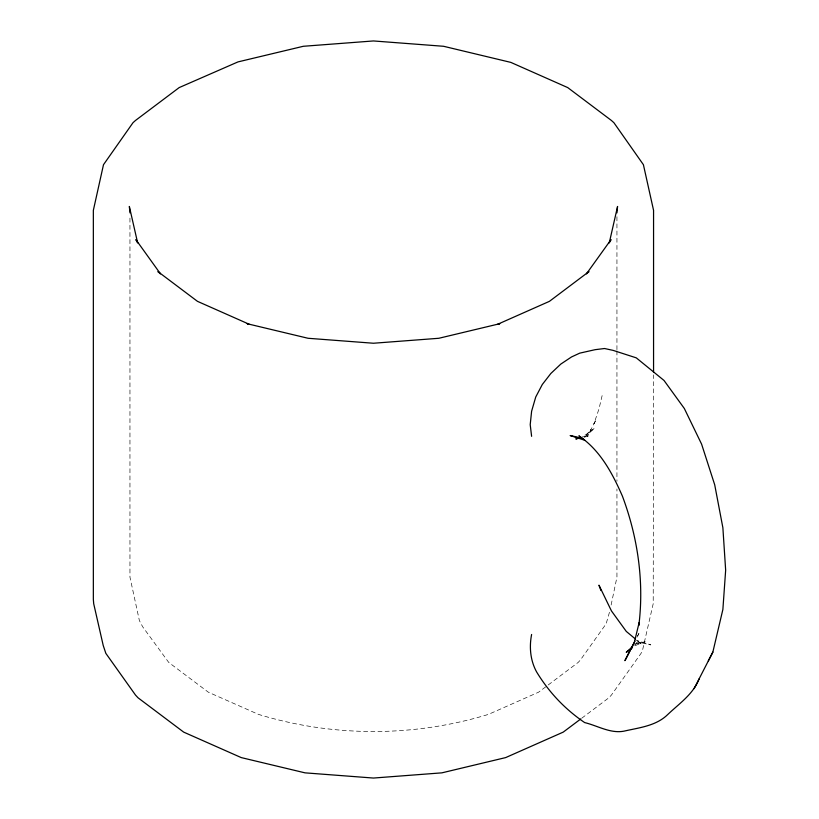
<?xml version="1.0" encoding="UTF-8"?>
<svg xmlns="http://www.w3.org/2000/svg" width="819" height="819" viewBox="0 0 819 819"><rect width="100%" height="100%" fill="white"/><g stroke="black" fill="none" stroke-linecap="round" stroke-linejoin="round"><path stroke-width="0.61" stroke-dasharray="4.09 3.07" d="M609.469 612.274L606.132 623.822L580.343 660.083L578.194 662.407L546.713 686.087M611.128 605.006L616.942 577.119L616.942 488.943M602.129 395.618L598.965 408.978L593.929 423.853L596.027 419.758L587.366 436.619L591.011 429.525L584.602 437.049M634.745 645.259L637.151 642.434L634.428 644.911M584.705 437.172L594.696 428.081L585.646 434.828L582.36 436.21M545.7 686.854L538.533 692.219L488.493 714.363C413.861 737.233 333.036 737.233 258.415 714.363L208.374 692.219L168.714 662.407L142.69 626.811L139.384 620.577L129.955 577.119L129.955 215.438M581.736 718.222L608.855 697.808L611.384 695.096L641.062 653.347L642.69 649.539L653.214 603.695L653.562 374.897M635.309 645.597L645.147 641.441L635.309 643.662M584.408 437.049L588.093 436.22L582.207 436.947M635.206 643.918L642.27 643.038L650.808 644.901L636.281 640.223M637.254 640.939L642.086 644.563L636.517 639.926M616.942 216.718L616.942 349.631M616.942 350.911L616.942 481.265M638.871 633.517L636.639 637.858L638.871 633.517"/><path stroke-width="1.23" d="M531.613 634.469C529.115 647.153 530.333 660.483 536.609 671.928C549.037 692.362 564.915 709.141 584.664 722.583C598.167 725.839 611.537 734.489 625.829 730.743C640.427 727.518 656.347 725.593 667.587 714.68C679.033 703.716 693.202 694.277 699.109 678.89M639.27 623.126L638.851 625.306C644.266 581.695 637.755 537.223 622.42 496.171C612.417 473.29 600.153 450.133 578.859 435.862L584.664 440.212L570.147 435.534L577.456 437.121M639.137 622.604L634.336 642.331L624.917 660.667L634.96 641.123M694.082 688.656L712.847 652.119L722.88 609.459L725.654 570.208L722.88 527.753L714.711 484.807L701.596 444.133L684.336 408.497L664.025 380.466L636.281 357.852L613.073 350.368L604.535 348.515L595.116 349.682L579.719 353.153L571.519 356.951L560.831 364.066L550.859 373.464L542.311 384.49L535.739 397L531.613 411.23L530.21 424.651L531.613 436.322M708.302 660.933L712.847 652.119M632.616 646.56L626.259 652.344L632.288 647.849M580.732 718.98L563.216 732.125L505.661 757.595L441.891 772.849L373.454 778.05L305.016 772.849L241.247 757.595L183.691 732.125L138.053 697.808L135.524 695.096L105.835 653.347L103.225 645.495L93.694 603.695L93.346 599.416L93.346 210.329L103.491 164.701L132.995 122.707L135.514 120.444L179.177 87.592L237.981 61.906L303.327 46.284L373.454 40.95L443.581 46.284L510.821 62.387L567.731 87.592L611.384 120.444L613.902 122.707L643.406 164.701L653.562 210.329L653.562 372.348M579.084 437.602L575.798 438.984L580.722 437.878M635.585 639.148L626.289 631.418L611.445 610.923L598.965 585.165L600.941 590.53M616.942 212.879L617.567 206.46L609.254 242.936L611.015 239.609L586.445 273.853L588.963 271.591L549.416 301.351L497.88 324.181L499.774 323.71L438.841 338.278L373.454 343.243L308.067 338.278L247.133 323.71L249.027 324.181L197.481 301.351L157.934 271.591L160.463 273.853L135.882 239.609L137.653 242.936L129.341 206.46L129.955 212.879"/></g></svg>
